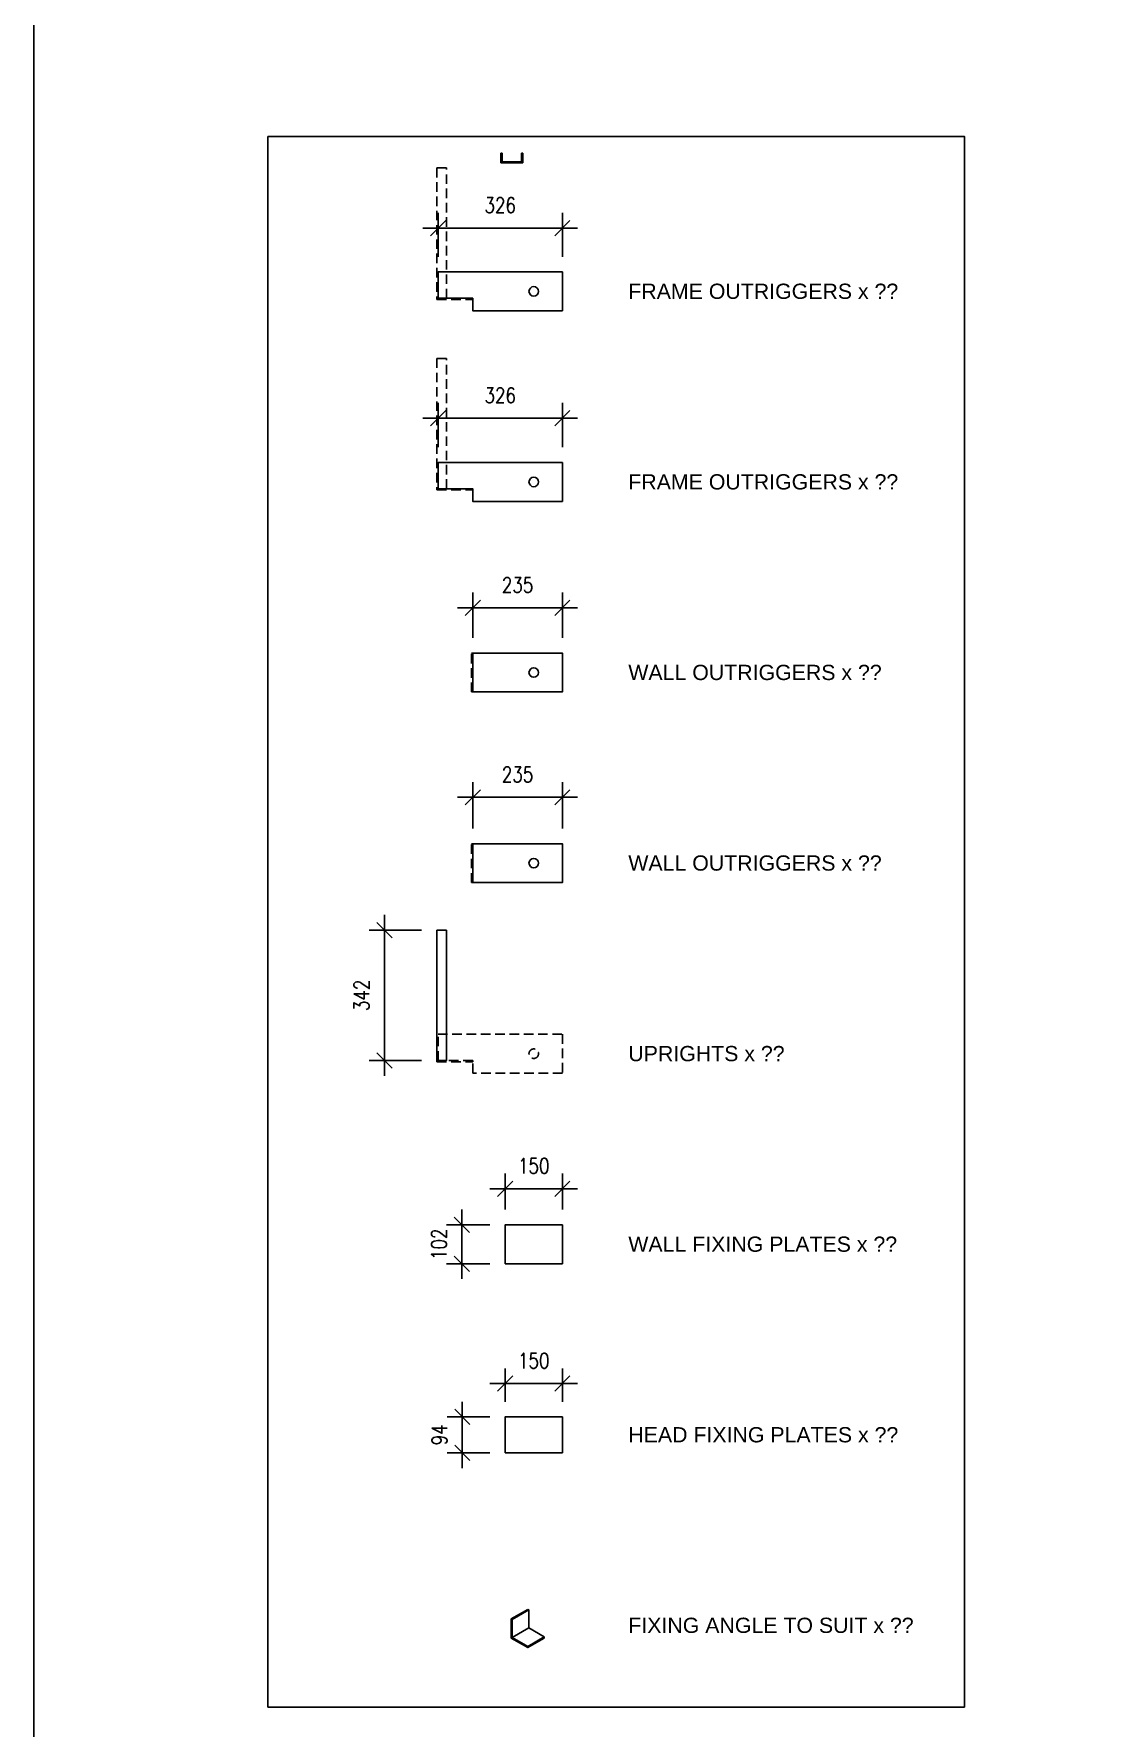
# Model space of a CAD drawing. Header units: millimetres. Extents: x 0 to 23312, y -3206 to 11448.
# Drawn here: x 0 to 2764, y -901 to 3544 of the extents above; entities that cross this region are included whole.
import ezdxf

# ---------------------------------------------------------------- set-up
doc = ezdxf.new("R2010")
doc.units = ezdxf.units.MM
doc.header["$LTSCALE"] = 10
doc.header["$PDMODE"] = 35
doc.linetypes.add('HIDDEN', pattern=[0.375, 0.25, -0.125])
for name, color, linetype in [('18 - Ladder Beam', 6, 'Continuous'), ('31 - Elevation Column', 7, 'Continuous'), ('40 - Detail Outline', 142, 'Continuous'), ('44 - Detail Text', 7, 'Continuous')]:
    doc.layers.add(name, color=color, linetype=linetype)
doc.styles.add('1-20', font='romans.shx', dxfattribs={"width": 0.8, "height": 40})
doc.dimstyles.new('1-20', dxfattribs={"dimtxt": 40, "dimasz": 40, "dimexe": 40, "dimexo": 40, "dimgap": 40, "dimtad": 1, "dimdec": 0, "dimzin": 0, "dimdsep": 46, "dimtxsty": '1-20', "dimblk": 'OBLIQUE', "dimcen": 40, "dimdle": 40, "dimclrd": 251, "dimclre": 251, "dimclrt": 251, "dimadec": 0, "dimazin": 0, "dimtfac": 1, "dimtdec": 0, "dimtix": 1, "dimtmove": 1, "dimatfit": 3, "dimfxl": 1, "dimtolj": 1, "dimtzin": 0, "dimlwd": 25, "dimarcsym": 0})

# ---------------------------------------------------------------- blocks, each defined once
blk = doc.blocks.new('_Oblique')
at = {"color": 0, "linetype": 'ByBlock', "lineweight": -2}
blk.add_line((-0.5, -0.5), (0.5, 0.5), dxfattribs=at)
blk = doc.blocks.new('*D212')
at = {"layer": '44 - Detail Text', "color": 251, "lineweight": -2, "ltscale": 10, "transparency": 16777216}
for p, q in [((1059.8, 2959), (1059.8, 3074.1)), ((1385.8, 2959), (1385.8, 3074.1))]:
    blk.add_line(p, q, dxfattribs=at)
at = {"layer": '44 - Detail Text', "color": 251, "lineweight": 25, "ltscale": 10, "transparency": 16777216}
blk.add_line((1019.8, 3034.1), (1425.8, 3034.1), dxfattribs=at)
at = {"layer": 'Defpoints', "color": 0, "ltscale": 10, "transparency": 16777216}
for p in [(1385.8, 3034.1), (1059.8, 2919), (1385.8, 2919)]:
    blk.add_point(p, dxfattribs=at)
at = {"layer": '44 - Detail Text', "color": 251, "lineweight": 25, "ltscale": 10, "transparency": 16777216, "xscale": 40, "yscale": 40, "zscale": 40, "rotation": 180}
blk.add_blockref('_Oblique', (1059.8, 3034.1), dxfattribs=at)
at = {"layer": '44 - Detail Text', "color": 251, "lineweight": 25, "ltscale": 10, "transparency": 16777216, "xscale": 40, "yscale": 40, "zscale": 40}
blk.add_blockref('_Oblique', (1385.8, 3034.1), dxfattribs=at)
at = {"layer": '44 - Detail Text', "color": 251, "ltscale": 10, "transparency": 16777216, "insert": (1222.8, 3094.1), "char_height": 40, "attachment_point": 5, "style": '1-20'}
blk.add_mtext('\\A1;326', dxfattribs=at)
blk = doc.blocks.new('*D213')
at = {"layer": '44 - Detail Text', "color": 251, "lineweight": 25, "ltscale": 10, "transparency": 16777216}
blk.add_line((1019.8, 2535.3), (1425.8, 2535.3), dxfattribs=at)
at = {"layer": '44 - Detail Text', "color": 251, "lineweight": -2, "ltscale": 10, "transparency": 16777216}
for p, q in [((1059.8, 2459), (1059.8, 2575.3)), ((1385.8, 2459), (1385.8, 2575.3))]:
    blk.add_line(p, q, dxfattribs=at)
at = {"layer": 'Defpoints', "color": 0, "ltscale": 10, "transparency": 16777216}
for p in [(1385.8, 2535.3), (1059.8, 2419), (1385.8, 2419)]:
    blk.add_point(p, dxfattribs=at)
at = {"layer": '44 - Detail Text', "color": 251, "lineweight": 25, "ltscale": 10, "transparency": 16777216, "xscale": 40, "yscale": 40, "zscale": 40, "rotation": 180}
blk.add_blockref('_Oblique', (1059.8, 2535.3), dxfattribs=at)
at = {"layer": '44 - Detail Text', "color": 251, "lineweight": 25, "ltscale": 10, "transparency": 16777216, "xscale": 40, "yscale": 40, "zscale": 40}
blk.add_blockref('_Oblique', (1385.8, 2535.3), dxfattribs=at)
at = {"layer": '44 - Detail Text', "color": 251, "ltscale": 10, "transparency": 16777216, "insert": (1222.8, 2595.3), "char_height": 40, "attachment_point": 5, "style": '1-20'}
blk.add_mtext('\\A1;326', dxfattribs=at)
blk = doc.blocks.new('*D214')
at = {"layer": '44 - Detail Text', "color": 251, "lineweight": -2, "ltscale": 10, "transparency": 16777216}
for p, q in [((1150.8, 1959), (1150.8, 2077.7)), ((1385.8, 1959), (1385.8, 2077.7))]:
    blk.add_line(p, q, dxfattribs=at)
at = {"layer": '44 - Detail Text', "color": 251, "lineweight": 25, "ltscale": 10, "transparency": 16777216}
blk.add_line((1110.8, 2037.7), (1425.8, 2037.7), dxfattribs=at)
at = {"layer": 'Defpoints', "color": 0, "ltscale": 10, "transparency": 16777216}
for p in [(1385.8, 2037.7), (1150.8, 1919), (1385.8, 1919)]:
    blk.add_point(p, dxfattribs=at)
at = {"layer": '44 - Detail Text', "color": 251, "lineweight": 25, "ltscale": 10, "transparency": 16777216, "xscale": 40, "yscale": 40, "zscale": 40, "rotation": 180}
blk.add_blockref('_Oblique', (1150.8, 2037.7), dxfattribs=at)
at = {"layer": '44 - Detail Text', "color": 251, "lineweight": 25, "ltscale": 10, "transparency": 16777216, "xscale": 40, "yscale": 40, "zscale": 40}
blk.add_blockref('_Oblique', (1385.8, 2037.7), dxfattribs=at)
at = {"layer": '44 - Detail Text', "color": 251, "ltscale": 10, "transparency": 16777216, "insert": (1268.3, 2097.7), "char_height": 40, "attachment_point": 5, "style": '1-20'}
blk.add_mtext('\\A1;235', dxfattribs=at)
blk = doc.blocks.new('*D215')
at = {"layer": '44 - Detail Text', "color": 251, "lineweight": -2, "ltscale": 10, "transparency": 16777216}
for p, q in [((1150.8, 1459), (1150.8, 1580.6)), ((1385.8, 1459), (1385.8, 1580.6))]:
    blk.add_line(p, q, dxfattribs=at)
at = {"layer": '44 - Detail Text', "color": 251, "lineweight": 25, "ltscale": 10, "transparency": 16777216}
blk.add_line((1110.8, 1540.6), (1425.8, 1540.6), dxfattribs=at)
at = {"layer": 'Defpoints', "color": 0, "ltscale": 10, "transparency": 16777216}
for p in [(1385.8, 1540.6), (1150.8, 1419), (1385.8, 1419)]:
    blk.add_point(p, dxfattribs=at)
at = {"layer": '44 - Detail Text', "color": 251, "lineweight": 25, "ltscale": 10, "transparency": 16777216, "xscale": 40, "yscale": 40, "zscale": 40, "rotation": 180}
blk.add_blockref('_Oblique', (1150.8, 1540.6), dxfattribs=at)
at = {"layer": '44 - Detail Text', "color": 251, "lineweight": 25, "ltscale": 10, "transparency": 16777216, "xscale": 40, "yscale": 40, "zscale": 40}
blk.add_blockref('_Oblique', (1385.8, 1540.6), dxfattribs=at)
at = {"layer": '44 - Detail Text', "color": 251, "ltscale": 10, "transparency": 16777216, "insert": (1268.3, 1600.6), "char_height": 40, "attachment_point": 5, "style": '1-20'}
blk.add_mtext('\\A1;235', dxfattribs=at)
blk = doc.blocks.new('*D216')
at = {"layer": '44 - Detail Text', "color": 251, "lineweight": 25, "ltscale": 10, "transparency": 16777216}
blk.add_line((919.3, 1232), (919.3, 810), dxfattribs=at)
at = {"layer": '44 - Detail Text', "color": 251, "lineweight": -2, "ltscale": 10, "transparency": 16777216}
for p, q in [((1016.8, 1192), (879.3, 1192)), ((1016.8, 850), (879.3, 850))]:
    blk.add_line(p, q, dxfattribs=at)
at = {"layer": 'Defpoints', "color": 0, "ltscale": 10, "transparency": 16777216}
for p in [(1056.8, 1192), (919.3, 850), (1056.8, 850)]:
    blk.add_point(p, dxfattribs=at)
at = {"layer": '44 - Detail Text', "color": 251, "lineweight": 25, "ltscale": 10, "transparency": 16777216, "xscale": 40, "yscale": 40, "zscale": 40}
for p, rotation in [((919.3, 1192), 90), ((919.3, 850), 270)]:
    blk.add_blockref('_Oblique', p, dxfattribs=dict(at, rotation=rotation))
at = {"layer": '44 - Detail Text', "color": 251, "ltscale": 10, "transparency": 16777216, "insert": (859.3, 1021), "char_height": 40, "attachment_point": 5, "rotation": 90, "style": '1-20'}
blk.add_mtext('\\A1;342', dxfattribs=at)
blk = doc.blocks.new('*D217')
at = {"layer": '44 - Detail Text', "color": 251, "lineweight": 25, "ltscale": 10, "transparency": 16777216}
for p, q in [((1122.4, 419), (1122.4, 459)), ((1122.4, 419), (1122.4, 317)), ((1122.4, 317), (1122.4, 277))]:
    blk.add_line(p, q, dxfattribs=at)
at = {"layer": '44 - Detail Text', "color": 251, "lineweight": -2, "ltscale": 10, "transparency": 16777216}
for p, q in [((1195.8, 419), (1082.4, 419)), ((1195.8, 317), (1082.4, 317))]:
    blk.add_line(p, q, dxfattribs=at)
at = {"layer": 'Defpoints', "color": 0, "ltscale": 10, "transparency": 16777216}
for p in [(1235.8, 419), (1122.4, 317), (1235.8, 317)]:
    blk.add_point(p, dxfattribs=at)
at = {"layer": '44 - Detail Text', "color": 251, "lineweight": 25, "ltscale": 10, "transparency": 16777216, "xscale": 40, "yscale": 40, "zscale": 40}
for p, rotation in [((1122.4, 419), 270), ((1122.4, 317), 90)]:
    blk.add_blockref('_Oblique', p, dxfattribs=dict(at, rotation=rotation))
at = {"layer": '44 - Detail Text', "color": 251, "ltscale": 10, "transparency": 16777216, "insert": (1062.4, 368), "char_height": 40, "attachment_point": 5, "rotation": 90, "style": '1-20'}
blk.add_mtext('\\A1;102', dxfattribs=at)
blk = doc.blocks.new('*D211')
at = {"layer": '44 - Detail Text', "color": 251, "lineweight": -2, "ltscale": 10, "transparency": 16777216}
for p, q in [((1235.8, 459), (1235.8, 553.7)), ((1385.8, 459), (1385.8, 553.7))]:
    blk.add_line(p, q, dxfattribs=at)
at = {"layer": '44 - Detail Text', "color": 251, "lineweight": 25, "ltscale": 10, "transparency": 16777216}
for p, q in [((1235.8, 513.7), (1195.8, 513.7)), ((1235.8, 513.7), (1385.8, 513.7)), ((1385.8, 513.7), (1425.8, 513.7))]:
    blk.add_line(p, q, dxfattribs=at)
at = {"layer": 'Defpoints', "color": 0, "ltscale": 10, "transparency": 16777216}
for p in [(1385.8, 513.7), (1235.8, 419), (1385.8, 419)]:
    blk.add_point(p, dxfattribs=at)
at = {"layer": '44 - Detail Text', "color": 251, "lineweight": 25, "ltscale": 10, "transparency": 16777216, "xscale": 40, "yscale": 40, "zscale": 40}
blk.add_blockref('_Oblique', (1235.8, 513.7), dxfattribs=at)
at = {"layer": '44 - Detail Text', "color": 251, "lineweight": 25, "ltscale": 10, "transparency": 16777216, "xscale": 40, "yscale": 40, "zscale": 40, "rotation": 180}
blk.add_blockref('_Oblique', (1385.8, 513.7), dxfattribs=at)
at = {"layer": '44 - Detail Text', "color": 251, "ltscale": 10, "transparency": 16777216, "insert": (1310.8, 573.7), "char_height": 40, "attachment_point": 5, "style": '1-20'}
blk.add_mtext('\\A1;150', dxfattribs=at)
blk = doc.blocks.new('*D218')
at = {"layer": '44 - Detail Text', "color": 251, "lineweight": 25, "ltscale": 10, "transparency": 16777216}
for p, q in [((1235.8, 2.5), (1195.8, 2.5)), ((1235.8, 2.5), (1385.8, 2.5)), ((1385.8, 2.5), (1425.8, 2.5))]:
    blk.add_line(p, q, dxfattribs=at)
at = {"layer": '44 - Detail Text', "color": 251, "lineweight": -2, "ltscale": 10, "transparency": 16777216}
for p, q in [((1235.8, -45), (1235.8, 42.5)), ((1385.8, -45), (1385.8, 42.5))]:
    blk.add_line(p, q, dxfattribs=at)
at = {"layer": 'Defpoints', "color": 0, "ltscale": 10, "transparency": 16777216}
for p in [(1385.8, 2.5), (1235.8, -85), (1385.8, -85)]:
    blk.add_point(p, dxfattribs=at)
at = {"layer": '44 - Detail Text', "color": 251, "lineweight": 25, "ltscale": 10, "transparency": 16777216, "xscale": 40, "yscale": 40, "zscale": 40}
blk.add_blockref('_Oblique', (1235.8, 2.5), dxfattribs=at)
at = {"layer": '44 - Detail Text', "color": 251, "lineweight": 25, "ltscale": 10, "transparency": 16777216, "xscale": 40, "yscale": 40, "zscale": 40, "rotation": 180}
blk.add_blockref('_Oblique', (1385.8, 2.5), dxfattribs=at)
at = {"layer": '44 - Detail Text', "color": 251, "ltscale": 10, "transparency": 16777216, "insert": (1310.8, 62.5), "char_height": 40, "attachment_point": 5, "style": '1-20'}
blk.add_mtext('\\A1;150', dxfattribs=at)
blk = doc.blocks.new('*D219')
at = {"layer": '44 - Detail Text', "color": 251, "lineweight": -2, "ltscale": 10, "transparency": 16777216}
for p, q in [((1195.8, -85), (1083.4, -85)), ((1195.8, -179), (1083.4, -179))]:
    blk.add_line(p, q, dxfattribs=at)
at = {"layer": '44 - Detail Text', "color": 251, "lineweight": 25, "ltscale": 10, "transparency": 16777216}
for p, q in [((1123.4, -85), (1123.4, -45)), ((1123.4, -85), (1123.4, -179)), ((1123.4, -179), (1123.4, -219))]:
    blk.add_line(p, q, dxfattribs=at)
at = {"layer": 'Defpoints', "color": 0, "ltscale": 10, "transparency": 16777216}
for p in [(1235.8, -85), (1123.4, -179), (1235.8, -179)]:
    blk.add_point(p, dxfattribs=at)
at = {"layer": '44 - Detail Text', "color": 251, "lineweight": 25, "ltscale": 10, "transparency": 16777216, "xscale": 40, "yscale": 40, "zscale": 40}
for p, rotation in [((1123.4, -85), 270), ((1123.4, -179), 90)]:
    blk.add_blockref('_Oblique', p, dxfattribs=dict(at, rotation=rotation))
at = {"layer": '44 - Detail Text', "color": 251, "ltscale": 10, "transparency": 16777216, "insert": (1063.4, -132), "char_height": 40, "attachment_point": 5, "rotation": 90, "style": '1-20'}
blk.add_mtext('\\A1;94', dxfattribs=at)

msp = doc.modelspace()

# ---------------------------------------------------------------- linework, layer by layer
at = {"layer": '18 - Ladder Beam', "ltscale": 10}
for p, q in [((1294.908, -589.992), (1251.607, -614.992)), ((1297.506, -591.492), (1254.205, -616.492)), ((1297.506, -638.492), (1254.205, -663.492)), ((1338.209, -661.992), (1294.908, -686.992)), ((1338.209, -664.992), (1294.908, -689.992))]:
    msp.add_line(p, q, dxfattribs=at)
for points in [[(1227.828, 3230.299), (1224.828, 3230.299), (1224.828, 3205.299), (1281.828, 3205.299), (1281.828, 3230.299), (1278.828, 3230.299), (1278.828, 3208.299), (1227.828, 3208.299), (1227.828, 3230.299)], [(1251.607, -614.992), (1251.607, -664.992), (1294.908, -689.992), (1294.908, -686.992), (1254.205, -663.492), (1254.205, -616.492), (1251.607, -614.992)], [(1338.209, -664.992), (1338.209, -661.992), (1297.506, -638.492), (1297.506, -591.492), (1294.908, -589.992)]]:
    msp.add_lwpolyline(points, dxfattribs=at)
at = {"layer": '18 - Ladder Beam', "color": 251, "linetype": 'HIDDEN', "ltscale": 10}
for points in [[(1056.759, 2850.004), (1081.759, 2850.004), (1081.759, 3192.004), (1056.759, 3192.004)], [(1150.759, 2847.004), (1150.759, 2850.004), (1056.759, 2850.004), (1056.759, 2847.004)], [(1056.759, 2350.004), (1081.759, 2350.004), (1081.759, 2692.004), (1056.759, 2692.004)], [(1150.759, 2347.004), (1150.759, 2350.004), (1056.759, 2350.004), (1056.759, 2347.004)], [(1147.759, 1919.004), (1150.759, 1919.004), (1150.759, 1817.004), (1147.759, 1817.004)], [(1147.759, 1419.004), (1150.759, 1419.004), (1150.759, 1317.004), (1147.759, 1317.004)], [(1059.759, 850.004), (1059.759, 919.004), (1385.759, 919.004), (1385.759, 817.004), (1150.759, 817.004), (1150.759, 850.004)], [(1150.759, 847.004), (1150.759, 850.004), (1056.759, 850.004), (1056.759, 847.004)]]:
    msp.add_lwpolyline(points, close=True, dxfattribs=at)
at = {"layer": '18 - Ladder Beam', "ltscale": 10}
for points in [[(1059.759, 2850.004), (1059.759, 2919.004), (1385.759, 2919.004), (1385.759, 2817.004), (1150.759, 2817.004), (1150.759, 2850.004)], [(1059.759, 2350.004), (1059.759, 2419.004), (1385.759, 2419.004), (1385.759, 2317.004), (1150.759, 2317.004), (1150.759, 2350.004)], [(1150.759, 1817.004), (1385.759, 1817.004), (1385.759, 1919.004), (1150.759, 1919.004)], [(1150.759, 1317.004), (1385.759, 1317.004), (1385.759, 1419.004), (1150.759, 1419.004)], [(1056.759, 850.004), (1081.759, 850.004), (1081.759, 1192.004), (1056.759, 1192.004)], [(1235.759, 317.004), (1385.759, 317.004), (1385.759, 419.004), (1235.759, 419.004)], [(1235.759, -178.996), (1385.759, -178.996), (1385.759, -84.996), (1235.759, -84.996)]]:
    msp.add_lwpolyline(points, close=True, dxfattribs=at)
at = {"layer": '18 - Ladder Beam', "ltscale": 0.5}
for centre in [(1310.759, 2868.004), (1310.759, 2368.004), (1310.759, 1868.004), (1310.759, 1368.004)]:
    msp.add_circle(centre, 12.5, dxfattribs=at)
at = {"layer": '18 - Ladder Beam', "color": 251, "linetype": 'HIDDEN', "ltscale": 10}
msp.add_circle((1310.759, 868.004), 12.5, dxfattribs=at)
at = {"layer": '40 - Detail Outline', "color": 3, "ltscale": 10}
for points in [[(0, 11147.776), (13142.58, 11147.776), (13142.58, -3206.341), (0, -3206.341)], [(613.599, 3274.744), (2440.048, 3274.744), (2440.048, -846.433), (613.599, -846.433)]]:
    msp.add_lwpolyline(points, close=True, dxfattribs=at)

# ---------------------------------------------------------------- texts
at = {"layer": '31 - Elevation Column', "color": 251, "ltscale": 40, "char_height": 40, "width": 799.0349, "attachment_point": 4, "style": '1-20'}
for s, insert in [('{\\fArial|b0|i0|c0|p34;\\W1;\\C3;FRAME OUTRIGGERS x ??}', (1558.776, 2868.004)), ('{\\fArial|b0|i0|c0|p34;\\W1;\\C3;FRAME OUTRIGGERS x ??}', (1558.776, 2368.004)), ('{\\fArial|b0|i0|c0|p34;\\W1;\\C3;WALL OUTRIGGERS x ??}', (1558.776, 1868.004)), ('{\\fArial|b0|i0|c0|p34;\\W1;\\C3;WALL OUTRIGGERS x ??}', (1558.776, 1368.004)), ('{\\fArial|b0|i0|c0|p34;\\W1;\\C3;UPRIGHTS x ??}', (1558.776, 868.004)), ('{\\fArial|b0|i0|c0|p34;\\W1;\\C3;WALL FIXING PLATES x ??}', (1558.776, 368.004)), ('{\\fArial|b0|i0|c0|p34;\\W1;\\C3;HEAD FIXING PLATES x ??}', (1558.776, -131.996)), ('{\\fArial|b0|i0|c0|p34;\\W1;\\C3;FIXING ANGLE TO SUIT x ??}', (1558.776, -631.996))]:
    msp.add_mtext(s, dxfattribs=dict(at, insert=insert))

# ---------------------------------------------------------------- dimensions: what is measured, and where the dimension line sits
at = {"layer": '44 - Detail Text', "color": 5, "ltscale": 10}
for base, p1, p2, picture, middle in [((1385.759, 3034.146), (1059.759, 2919.004), (1385.759, 2919.004), '*D212', (1222.759, 3094.146)), ((1385.759, 2535.278), (1059.759, 2419.004), (1385.759, 2419.004), '*D213', (1222.759, 2595.278)), ((1385.759, 2037.749), (1150.759, 1919.004), (1385.759, 1919.004), '*D214', (1268.259, 2097.749)), ((1385.759, 1540.649), (1150.759, 1419.004), (1385.759, 1419.004), '*D215', (1268.259, 1600.649)), ((1385.759, 513.685), (1235.759, 419.004), (1385.759, 419.004), '*D211', (1310.759, 573.685)), ((1385.759, 2.544), (1235.759, -84.996), (1385.759, -84.996), '*D218', (1310.759, 62.544))]:
    dim = msp.add_linear_dim(base=base, p1=p1, p2=p2, dimstyle='1-20', dxfattribs=at)
    dim.commit()
    dim.dimension.update_dxf_attribs({"geometry": picture, "text_midpoint": middle})
for base, p1, p2, picture, middle in [((919.309, 850.004), (1056.759, 1192.004), (1056.759, 850.004), '*D216', (859.309, 1021.004)), ((1122.358, 317.004), (1235.759, 419.004), (1235.759, 317.004), '*D217', (1062.358, 368.004)), ((1123.405, -178.996), (1235.759, -84.996), (1235.759, -178.996), '*D219', (1063.405, -131.996))]:
    dim = msp.add_linear_dim(base=base, p1=p1, p2=p2, angle=90, dimstyle='1-20', dxfattribs=at)
    dim.commit()
    dim.dimension.update_dxf_attribs({"geometry": picture, "text_midpoint": middle})

doc.saveas('drawing.dxf')
